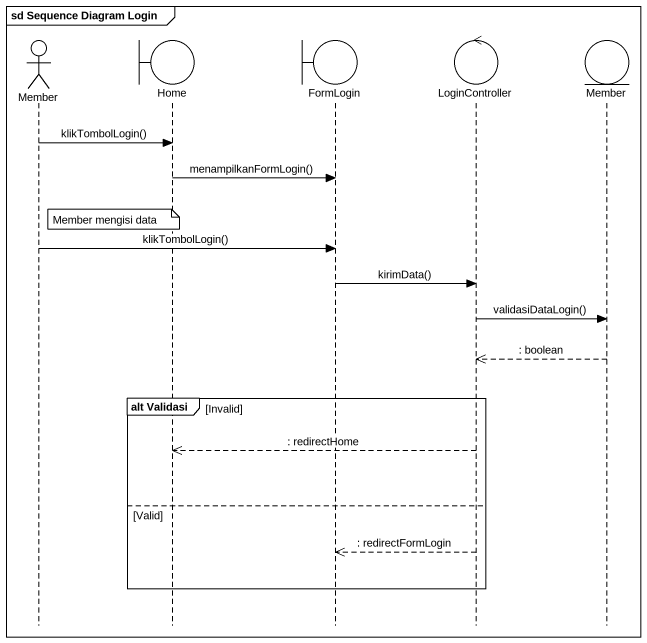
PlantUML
@startuml
mainframe sd Sequence Diagram Login
hide footbox
actor Member
boundary Home
boundary FormLogin
control LoginController
entity "Member" as Member_2

Member -> Home : klikTombolLogin()
Home -> FormLogin : menampilkanFormLogin()
note over Home : Member mengisi data
Member -> FormLogin : klikTombolLogin()
FormLogin -> LoginController : kirimData()
LoginController -> Member_2 : validasiDataLogin()
Member_2 -->> LoginController : : boolean
group alt Validasi [Invalid]
  LoginController -->> Home : : redirectHome
else Valid
  LoginController -->> FormLogin : : redirectFormLogin
end
@enduml
